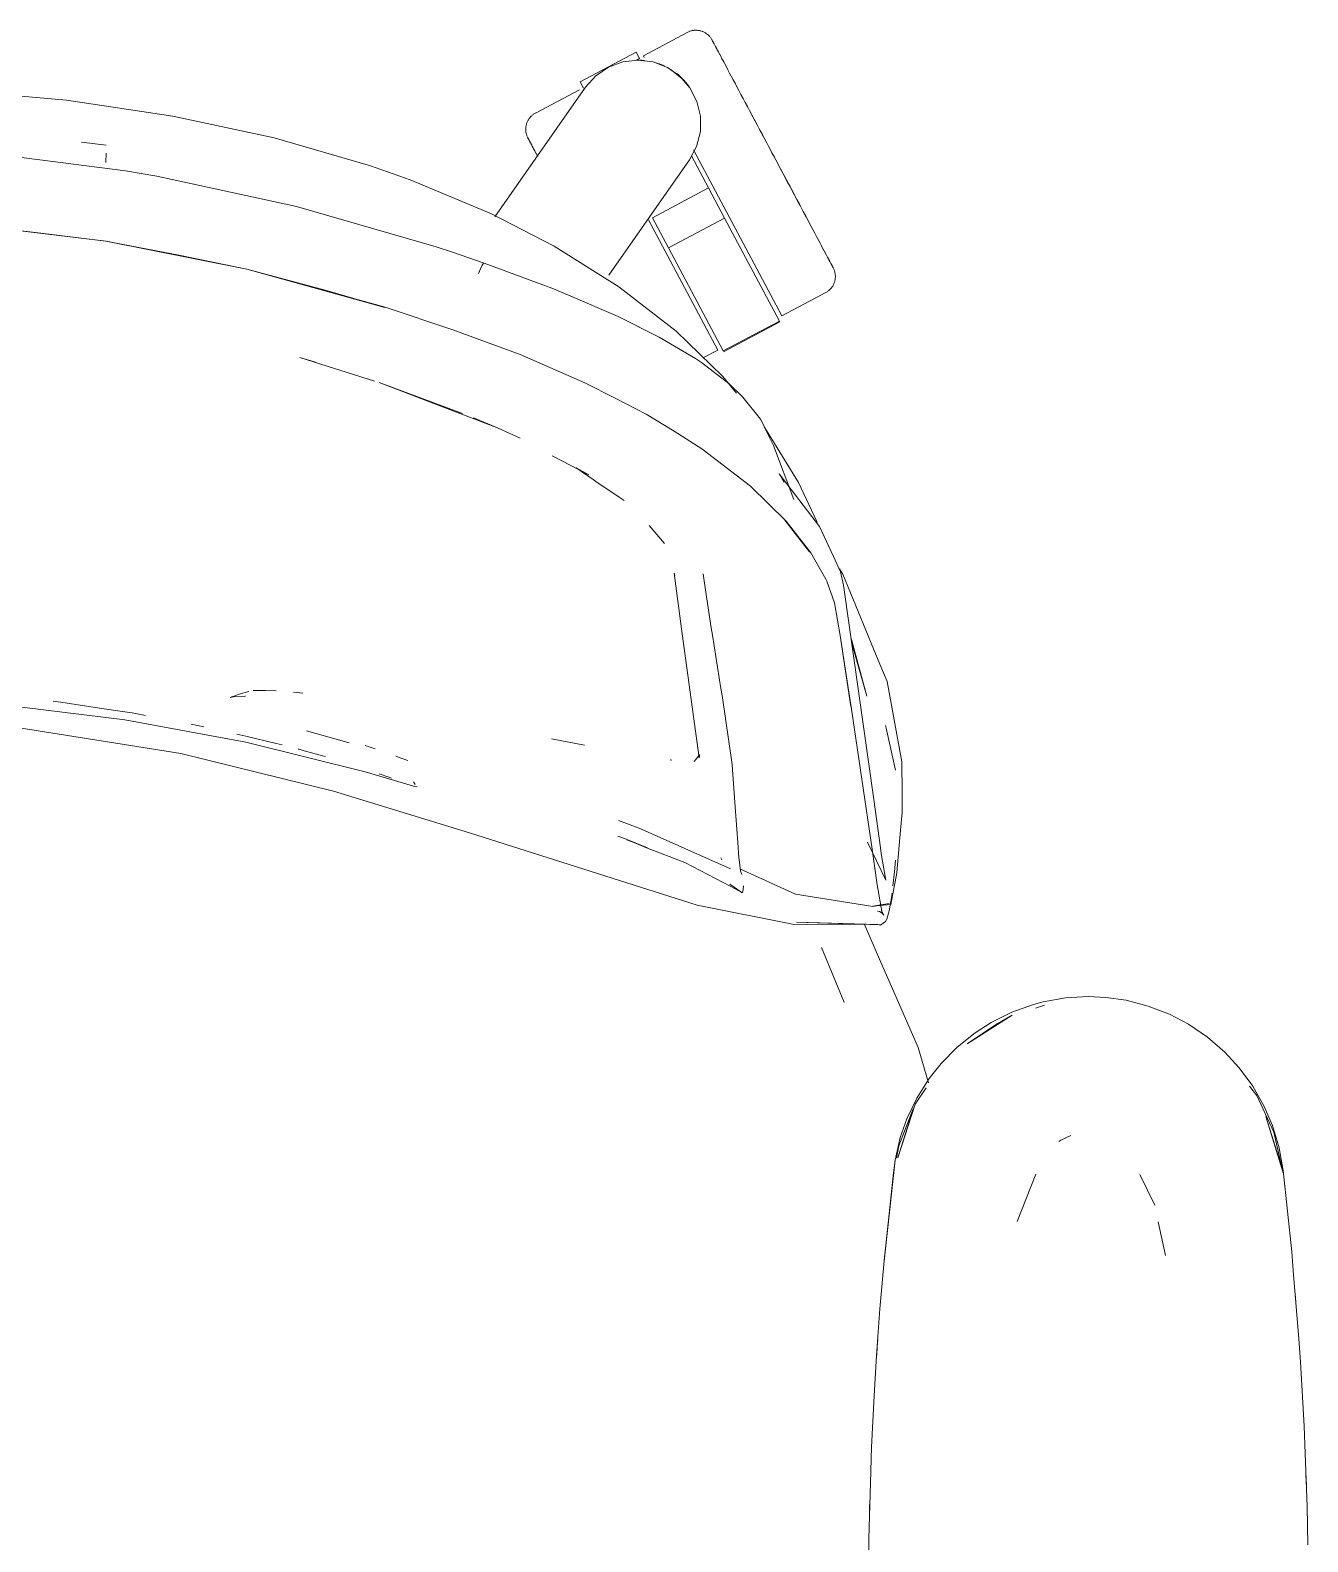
# Model space of a CAD drawing. Header units: millimetres. Extents: x 155927 to 295199, y -4084 to 97293.
# Drawn here: x 163679.2 to 163961, y 18210.8 to 18544.1 of the extents above; entities that cross this region are included whole.
import ezdxf

# ---------------------------------------------------------------- set-up
doc = ezdxf.new("R2010")
doc.units = ezdxf.units.MM
doc.header["$MEASUREMENT"] = 0
doc.layers.add('G-IMPT', color=8, linetype='CONTINUOUS', lineweight=9)
doc.layers.add('I-FURN', color=8, linetype='CONTINUOUS', lineweight=9)

msp = doc.modelspace()

# ---------------------------------------------------------------- linework, layer by layer
at = {"layer": 'G-IMPT'}
for p, q in [((163687.28, 18528.71), (163661.71, 18530.97)), ((163710.7, 18525.22), (163687.28, 18528.71)), ((163733.06, 18520.4), (163710.7, 18525.22)), ((163754.31, 18514.23), (163733.06, 18520.4)), ((163670.08, 18516.97), (163700.25, 18513.16)), ((163695.98, 18518.81), (163690.57, 18519.46)), ((163695.94, 18514.95), (163696.02, 18517.04)), ((163696.02, 18517.04), (163696.01, 18516.93)), ((163700.25, 18513.16), (163707.17, 18511.97)), ((163754.31, 18514.23), (163763.04, 18511.15)), ((163737.96, 18505.31), (163707.17, 18511.97)), ((163763.04, 18511.15), (163781.01, 18503.64)), ((163737.96, 18505.31), (163768.79, 18496.36)), ((163794.79, 18496.55), (163781.01, 18503.64)), ((163664.35, 18501.41), (163695.9, 18497.62)), ((163664.35, 18501.41), (163680.42, 18499.57)), ((163664.39, 18501.45), (163695.98, 18497.62)), ((163695.9, 18497.62), (163680.42, 18499.57)), ((163727.03, 18491.45), (163695.9, 18497.62)), ((163695.9, 18497.62), (163712.01, 18494.52)), ((163727.03, 18491.45), (163695.98, 18497.62)), ((163768.79, 18496.36), (163772.4, 18495.17)), ((163809.09, 18487.57), (163794.79, 18496.55)), ((163727.03, 18491.45), (163712.01, 18494.52)), ((163779.33, 18492.76), (163772.4, 18495.17)), ((163744.27, 18486.79), (163727.03, 18491.45)), ((163727.03, 18491.45), (163757.53, 18483.06)), ((163727.03, 18491.45), (163757.44, 18483.02)), ((163778.55, 18491.53), (163778.12, 18490.48)), ((163778.12, 18490.48), (163778.35, 18491.07)), ((163778.55, 18491.53), (163778.35, 18491.07)), ((163778.55, 18491.53), (163778.93, 18492.36)), ((163778.55, 18491.53), (163778.83, 18492.18)), ((163778.83, 18492.18), (163778.93, 18492.36)), ((163779.2, 18492.76), (163778.93, 18492.36)), ((163778.93, 18492.36), (163779.15, 18492.75)), ((163779.2, 18492.76), (163779.15, 18492.75)), ((163779.33, 18492.8), (163779.2, 18492.76)), ((163779.2, 18492.76), (163779.33, 18492.76)), ((163794.29, 18487.23), (163779.33, 18492.8)), ((163744.27, 18486.79), (163757.44, 18483.02)), ((163797.97, 18485.75), (163794.29, 18487.23)), ((163809.09, 18487.57), (163821.69, 18477.77)), ((163757.53, 18483.06), (163772.44, 18478.06)), ((163808.93, 18480.98), (163797.97, 18485.75)), ((163809.37, 18480.76), (163808.93, 18480.98)), ((163808.93, 18480.98), (163817.98, 18476.45)), ((163808.93, 18480.98), (163817.38, 18476.75)), ((163809.37, 18480.76), (163817.98, 18476.45)), ((163787.32, 18472.6), (163772.44, 18478.06)), ((163817.98, 18476.45), (163817.38, 18476.75)), ((163817.98, 18476.45), (163825.98, 18471.72)), ((163831.98, 18467.81), (163821.69, 18477.77)), ((163738.71, 18472), (163742.15, 18470.92)), ((163738.71, 18472), (163755.2, 18466.74)), ((163787.32, 18472.6), (163801.55, 18466.42)), ((163827.27, 18470.85), (163825.98, 18471.72)), ((163833.4, 18466.14), (163827.27, 18470.85)), ((163756.19, 18466.47), (163774.59, 18459.65)), ((163756.19, 18466.47), (163773.63, 18459.75)), ((163808.27, 18463.03), (163801.55, 18466.42)), ((163834.98, 18464.13), (163831.98, 18467.81)), ((163808.27, 18463.03), (163815.06, 18459.46)), ((163833.4, 18466.14), (163836.43, 18463.24)), ((163840.29, 18458.38), (163836.43, 18463.24)), ((163773.63, 18459.75), (163775.36, 18459.09)), ((163782.44, 18456.37), (163775.36, 18459.09)), ((163782.44, 18456.37), (163777, 18458.68)), ((163787.29, 18454.17), (163782.44, 18456.37)), ((163821.29, 18455.7), (163815.06, 18459.46)), ((163840.9, 18457.24), (163840.29, 18458.38)), ((163840.9, 18457.24), (163842.08, 18454.8)), ((163841.6, 18455.89), (163841.09, 18456.65)), ((163821.29, 18455.7), (163827.39, 18451.81)), ((163841.6, 18455.89), (163848.72, 18444.44)), ((163842.08, 18454.8), (163843.15, 18452.58)), ((163794.33, 18450.3), (163802.44, 18446.11)), ((163827.65, 18451.64), (163827.39, 18451.81)), ((163838.08, 18443.62), (163827.65, 18451.64)), ((163847.66, 18440.67), (163843.15, 18452.58)), ((163799.66, 18447.61), (163803.42, 18445.06)), ((163799.66, 18447.61), (163802.44, 18446.11)), ((163844.43, 18446.33), (163853.34, 18434.68)), ((163844.43, 18446.33), (163845.54, 18444.38)), ((163803.42, 18445.06), (163804, 18444.66)), ((163804, 18444.66), (163809.13, 18441.17)), ((163845.98, 18435.89), (163838.08, 18443.62)), ((163848.72, 18444.44), (163852.7, 18435.81)), ((163809.13, 18441.17), (163810.23, 18440.42)), ((163815.76, 18434.9), (163819.1, 18430.99)), ((163851.08, 18429.15), (163845.68, 18436.1)), ((163845.68, 18436.1), (163848.49, 18432.52)), ((163845.98, 18435.89), (163851.4, 18428.92)), ((163852.77, 18435.66), (163852.7, 18435.81)), ((163853.34, 18434.68), (163856.41, 18428.1)), ((163851.08, 18429.15), (163848.49, 18432.52)), ((163851.4, 18428.92), (163854.69, 18423.09)), ((163856.41, 18428.1), (163857.97, 18424.73)), ((163823.04, 18411.04), (163821.26, 18424.4)), ((163821.26, 18424.4), (163821.41, 18423.93)), ((163828.4, 18419.23), (163827.65, 18424.3)), ((163854.91, 18422.67), (163854.69, 18423.09)), ((163857.69, 18425.35), (163858.46, 18424.18)), ((163858.62, 18421.74), (163857.97, 18424.73)), ((163858.46, 18424.18), (163865.26, 18407.73)), ((163854.91, 18422.67), (163856.66, 18417.87)), ((163865.3, 18374.53), (163858.62, 18421.74)), ((163828.4, 18419.23), (163829.46, 18412.39)), ((163856.66, 18417.87), (163857.96, 18410.2)), ((163823.04, 18411.04), (163826.78, 18383.71)), ((163829.46, 18412.39), (163829.72, 18410.73)), ((163831.59, 18398.96), (163829.72, 18410.73)), ((163860.26, 18395.04), (163857.96, 18410.2)), ((163863.75, 18397.32), (163860.37, 18409.8)), ((163860.26, 18395.04), (163858.02, 18409.63)), ((163860.35, 18394.44), (163858.02, 18409.63)), ((163863.75, 18397.32), (163860.39, 18409.21)), ((163865.26, 18407.73), (163866.65, 18404.36)), ((163868.24, 18400.5), (163866.65, 18404.36)), ((163871.48, 18382.81), (163868.24, 18400.5)), ((163723.38, 18397.01), (163725.33, 18397.7)), ((163724.43, 18397.23), (163723.38, 18397.01)), ((163724.43, 18397.23), (163726.73, 18397.26)), ((163725.33, 18397.7), (163727.49, 18398.3)), ((163726.59, 18397.27), (163726.73, 18397.26)), ((163728.44, 18398.55), (163733.49, 18398.46)), ((163728.44, 18398.55), (163731.22, 18398.54)), ((163733.49, 18398.46), (163731.22, 18398.54)), ((163737.29, 18398.15), (163739.38, 18397.94)), ((163831.83, 18397.41), (163831.59, 18398.96)), ((163834.04, 18382.2), (163831.83, 18397.41)), ((163700.12, 18392.06), (163673.2, 18395.35)), ((163685.97, 18395.97), (163684.31, 18396.16)), ((163694.49, 18394.68), (163685.97, 18395.97)), ((163694.49, 18394.68), (163700.12, 18393.83)), ((163700.12, 18393.83), (163701.74, 18393.58)), ((163704.65, 18393.03), (163701.74, 18393.58)), ((163860.35, 18394.44), (163864.91, 18363.56)), ((163712.47, 18384.66), (163674.56, 18390.66)), ((163726.79, 18387.12), (163700.12, 18392.06)), ((163714.75, 18391.1), (163717.56, 18390.56)), ((163868.03, 18390.25), (163867.87, 18390.82)), ((163870.07, 18380.94), (163868.03, 18390.25)), ((163724.8, 18388.9), (163726.77, 18388.45)), ((163733.52, 18386.89), (163726.77, 18388.45)), ((163726.79, 18387.12), (163753.11, 18380.58)), ((163733.52, 18386.89), (163734.82, 18386.56)), ((163749.58, 18386.98), (163740.2, 18389.61)), ((163753.1, 18386.42), (163755.31, 18385.69)), ((163794.24, 18387.89), (163801.5, 18386.47)), ((163712.47, 18384.66), (163746.15, 18376.35)), ((163738.54, 18385.59), (163738.36, 18385.64)), ((163739.68, 18385.27), (163738.54, 18385.59)), ((163739.68, 18385.27), (163743.68, 18384.16)), ((163743.68, 18384.16), (163744.37, 18383.95)), ((163760.86, 18383.7), (163759.85, 18384.08)), ((163760.86, 18383.7), (163762.52, 18383.09)), ((163820.72, 18383.21), (163820.37, 18383.25)), ((163825.66, 18382.85), (163826.91, 18384.42)), ((163826.78, 18383.71), (163826.83, 18383.97)), ((163826.87, 18384.21), (163826.83, 18383.97)), ((163753.11, 18380.58), (163763.53, 18377.5)), ((163758.3, 18379.42), (163756.21, 18380.16)), ((163834.04, 18382.2), (163834.05, 18382.12)), ((163834.05, 18382.12), (163834.67, 18373.87)), ((163871.48, 18382.81), (163871.51, 18375.84)), ((163776.13, 18367.17), (163746.15, 18376.35)), ((163758.3, 18379.42), (163758.96, 18379.18)), ((163763.8, 18377.44), (163763.53, 18377.5)), ((163763.79, 18378.4), (163763.94, 18378.19)), ((163763.79, 18378.4), (163764.17, 18377.79)), ((163764.1, 18377.36), (163763.8, 18377.44)), ((163764.33, 18377.31), (163764.1, 18377.36)), ((163764.56, 18377.39), (163764.33, 18377.31)), ((163835.31, 18365.03), (163834.67, 18373.87)), ((163865.3, 18374.53), (163866.74, 18363.86)), ((163871.51, 18371.67), (163871.51, 18375.84)), ((163808.96, 18369.9), (163813.55, 18368.15)), ((163871.17, 18367.71), (163871.51, 18371.67)), ((163776.13, 18367.17), (163826.37, 18351.18)), ((163810.29, 18365.87), (163808.87, 18366.43)), ((163813.55, 18368.15), (163833.71, 18359.23)), ((163871.17, 18367.71), (163870.36, 18358.39)), ((163815.18, 18363.86), (163810.29, 18365.87)), ((163810.29, 18365.87), (163815.39, 18363.85)), ((163815.39, 18363.85), (163810.86, 18365.64)), ((163823.65, 18360.6), (163815.18, 18363.86)), ((163835.31, 18365.03), (163835.56, 18361.62)), ((163863.92, 18365.11), (163867.93, 18356.68)), ((163864.91, 18363.56), (163866.02, 18355.71)), ((163866.95, 18362.57), (163866.74, 18363.86)), ((163823.65, 18360.6), (163833.76, 18355.32)), ((163831.54, 18361.61), (163831.81, 18361.17)), ((163835.6, 18361.25), (163835.56, 18361.62)), ((163835.6, 18361.25), (163835.89, 18358.79)), ((163867.78, 18357.54), (163866.95, 18362.57)), ((163869.84, 18358.56), (163870.06, 18361.15)), ((163848.03, 18353.61), (163835.73, 18359.2)), ((163835.89, 18358.79), (163835.91, 18358.72)), ((163836.18, 18357.95), (163835.91, 18358.72)), ((163867.93, 18356.68), (163867.78, 18357.54)), ((163869.84, 18358.56), (163869.51, 18355.5)), ((163869.51, 18353.67), (163870.32, 18357.92)), ((163870.36, 18358.39), (163870.32, 18357.92)), ((163836.22, 18353.97), (163833.51, 18355.81)), ((163836.22, 18353.97), (163833.76, 18355.32)), ((163836.22, 18353.97), (163836.05, 18353.94)), ((163836.35, 18354), (163836.22, 18353.97)), ((163836.5, 18354.69), (163836.35, 18354)), ((163836.58, 18355.5), (163836.5, 18354.69)), ((163848.03, 18353.61), (163865.07, 18350.9)), ((163867.13, 18349.44), (163866.02, 18355.71)), ((163869.25, 18353.26), (163868.71, 18349.98)), ((163869.51, 18353.67), (163869.06, 18351.34)), ((163869.25, 18353.26), (163869.33, 18353.87)), ((163826.37, 18351.18), (163847.33, 18346.98)), ((163868.65, 18351.58), (163865.07, 18350.9)), ((163868.65, 18351.58), (163865.11, 18350.96)), ((163865.11, 18350.96), (163869.06, 18351.34)), ((163866.58, 18349.79), (163866.08, 18349.87)), ((163866.58, 18349.79), (163867.12, 18349.47)), ((163866.96, 18350.06), (163867.52, 18348.97)), ((163866.96, 18350.06), (163867.13, 18349.44)), ((163868.71, 18349.98), (163868.16, 18348.11)), ((163847.33, 18346.98), (163866.19, 18346.94)), ((163848.21, 18347.42), (163866.66, 18346.84)), ((163848.21, 18347.42), (163866.19, 18346.94)), ((163866.79, 18338.78), (163863.22, 18346.95)), ((163866.77, 18346.81), (163865.91, 18347)), ((163865.91, 18347), (163866.02, 18346.97)), ((163866.19, 18346.94), (163866.02, 18346.97)), ((163866.66, 18346.84), (163866.19, 18346.94)), ((163866.77, 18346.81), (163867.35, 18347.2)), ((163867.12, 18349.47), (163867.52, 18348.97)), ((163867.84, 18347.58), (163867.35, 18347.2)), ((163867.84, 18347.58), (163868.16, 18348.11)), ((163853.76, 18341.84), (163858.68, 18329.98)), ((163870.21, 18330.94), (163866.79, 18338.78)), ((163858.79, 18329.72), (163858.68, 18329.98)), ((163875.07, 18319.82), (163870.21, 18330.94)), ((163902.62, 18329.87), (163900.49, 18329.3)), ((163907.56, 18330.75), (163902.62, 18329.87)), ((163912.6, 18331.04), (163907.56, 18330.75)), ((163912.6, 18331.04), (163916.45, 18330.87)), ((163920.96, 18330.22), (163916.45, 18330.87)), ((163920.96, 18330.22), (163925.83, 18328.96)), ((163895.81, 18326.94), (163885.86, 18320.62)), ((163895.71, 18327.59), (163891.2, 18325.35)), ((163895.81, 18326.94), (163892.13, 18324.78)), ((163895.71, 18327.59), (163900.49, 18329.3)), ((163900.92, 18328.5), (163902.95, 18329.12)), ((163930.54, 18327.13), (163925.83, 18328.96)), ((163934.71, 18324.94), (163930.54, 18327.13)), ((163883.68, 18319.9), (163887.66, 18323.08)), ((163892.13, 18324.78), (163885.86, 18320.62)), ((163891.2, 18325.35), (163887.66, 18323.08)), ((163934.71, 18324.94), (163938.88, 18322.11)), ((163875.07, 18319.82), (163877.32, 18312)), ((163883.68, 18319.9), (163880.13, 18316.29)), ((163938.88, 18322.11), (163942.71, 18318.79)), ((163945.88, 18315.35), (163942.71, 18318.79)), ((163874.78, 18308.66), (163877.51, 18312.98)), ((163880.13, 18316.29), (163877.51, 18312.98)), ((163945.88, 18315.35), (163948.87, 18311.26)), ((163874.39, 18307.33), (163876.81, 18310.91)), ((163948.18, 18311.31), (163949.78, 18309.2)), ((163951.38, 18306.82), (163948.87, 18311.26)), ((163874.39, 18307.33), (163870.57, 18295.48)), ((163874.78, 18308.66), (163872.59, 18304.08)), ((163874.39, 18307.33), (163873.48, 18304.63)), ((163953.51, 18301.13), (163949.78, 18309.2)), ((163951.38, 18306.82), (163953.19, 18302.58)), ((163873.48, 18304.63), (163870.57, 18295.48)), ((163870.78, 18298.11), (163873.98, 18306.3)), ((163872.59, 18304.08), (163871.14, 18299.94)), ((163955.56, 18292.16), (163951.72, 18304.63)), ((163951.72, 18304.63), (163954.64, 18295.48)), ((163869.99, 18294.98), (163871.14, 18299.94)), ((163908.78, 18300.43), (163906.56, 18299.41)), ((163953.19, 18302.58), (163954.66, 18297.72)), ((163953.51, 18301.13), (163955.43, 18292.73)), ((163870.27, 18295.43), (163870.78, 18298.11)), ((163906.56, 18299.41), (163906.11, 18299.12)), ((163955.56, 18292.68), (163954.66, 18297.72)), ((163869.99, 18294.98), (163867.53, 18272.03)), ((163869.99, 18294.98), (163867.63, 18273.55)), ((163869.99, 18294.98), (163869.65, 18292.16)), ((163955.56, 18292.16), (163954.64, 18295.48)), ((163867.53, 18272.03), (163869.65, 18292.16)), ((163896.89, 18281.46), (163901.03, 18291.89)), ((163923.98, 18291.79), (163927.25, 18285.01)), ((163957.46, 18274.75), (163955.56, 18292.68)), ((163929.59, 18273.96), (163928.01, 18281.4)), ((163867.63, 18273.55), (163866.65, 18262.15)), ((163957.81, 18270.62), (163957.46, 18274.75)), ((163959.05, 18255.57), (163957.81, 18270.62)), ((163958.4, 18263.75), (163958.24, 18265.42)), ((163865.92, 18251.86), (163866.65, 18262.15)), ((163866.06, 18253.9), (163865.97, 18252)), ((163866.06, 18253.9), (163866.19, 18255.32)), ((163959.05, 18255.57), (163959.38, 18250.48)), ((163865.92, 18251.86), (163865.36, 18242.99)), ((163959.38, 18250.48), (163960.19, 18236.34)), ((163864.82, 18231.68), (163865.36, 18242.99)), ((163960.44, 18230.31), (163960.19, 18236.34)), ((163864.82, 18231.68), (163864.53, 18223.8)), ((163960.44, 18230.31), (163960.83, 18218.56)), ((163864.23, 18211.5), (163864.53, 18223.8)), ((163960.58, 18225.43), (163960.69, 18223.49)), ((163960.69, 18223.49), (163960.71, 18222)), ((163864.45, 18219.93), (163864.37, 18218.28)), ((163864.37, 18218.28), (163864.37, 18216.2)), ((163961, 18210.14), (163960.83, 18218.56)), ((163864.23, 18211.5), (163864.16, 18206.03))]:
    msp.add_line(p, q, dxfattribs=at)
at = {"layer": 'I-FURN'}
for p, q in [((163824.16, 18543.67), (163814.47, 18538.52)), ((163824.16, 18543.67), (163824.3, 18543.75)), ((163824.3, 18543.75), (163824.45, 18543.81)), ((163824.45, 18543.81), (163824.6, 18543.87)), ((163824.6, 18543.87), (163824.75, 18543.93)), ((163824.75, 18543.93), (163824.91, 18543.98)), ((163824.91, 18543.98), (163825.06, 18544.02)), ((163825.06, 18544.02), (163825.22, 18544.06)), ((163825.22, 18544.06), (163825.38, 18544.09)), ((163825.38, 18544.09), (163825.54, 18544.11)), ((163825.54, 18544.11), (163825.7, 18544.13)), ((163825.7, 18544.13), (163825.86, 18544.14)), ((163825.86, 18544.14), (163826.02, 18544.14)), ((163826.02, 18544.14), (163826.18, 18544.14)), ((163826.18, 18544.14), (163826.34, 18544.13)), ((163826.34, 18544.13), (163826.5, 18544.12)), ((163826.5, 18544.12), (163826.66, 18544.1)), ((163826.66, 18544.1), (163826.82, 18544.07)), ((163826.82, 18544.07), (163826.98, 18544.04)), ((163826.98, 18544.04), (163827.13, 18544)), ((163827.13, 18544), (163827.29, 18543.95)), ((163827.29, 18543.95), (163827.44, 18543.9)), ((163827.44, 18543.9), (163827.59, 18543.84)), ((163827.59, 18543.84), (163827.74, 18543.78)), ((163827.74, 18543.78), (163827.88, 18543.71)), ((163827.88, 18543.71), (163828.02, 18543.63)), ((163828.02, 18543.63), (163828.16, 18543.55)), ((163828.16, 18543.55), (163828.3, 18543.46)), ((163828.3, 18543.46), (163828.43, 18543.37)), ((163828.43, 18543.37), (163828.56, 18543.27)), ((163828.56, 18543.27), (163828.68, 18543.17)), ((163828.68, 18543.17), (163828.8, 18543.06)), ((163828.8, 18543.06), (163828.92, 18542.95)), ((163828.92, 18542.95), (163829.03, 18542.83)), ((163829.03, 18542.83), (163829.14, 18542.71)), ((163829.14, 18542.71), (163829.24, 18542.58)), ((163829.24, 18542.58), (163829.33, 18542.45)), ((163829.33, 18542.45), (163829.42, 18542.32)), ((163829.42, 18542.32), (163829.51, 18542.18)), ((163829.51, 18542.18), (163829.59, 18542.04)), ((163829.59, 18542.04), (163829.61, 18542.01)), ((163829.61, 18542.01), (163829.62, 18541.99)), ((163829.61, 18542), (163829.61, 18542.01)), ((163829.64, 18541.96), (163829.61, 18542)), ((163829.62, 18541.99), (163829.65, 18541.93)), ((163829.68, 18541.88), (163829.64, 18541.96)), ((163829.65, 18541.93), (163829.71, 18541.83)), ((163829.74, 18541.75), (163829.68, 18541.88)), ((163829.71, 18541.83), (163829.78, 18541.69)), ((163829.83, 18541.59), (163829.74, 18541.75)), ((163829.78, 18541.69), (163829.88, 18541.51)), ((163829.94, 18541.39), (163829.83, 18541.59)), ((163829.88, 18541.51), (163829.99, 18541.29)), ((163830.07, 18541.15), (163829.94, 18541.39)), ((163829.99, 18541.29), (163830.13, 18541.03)), ((163830.21, 18540.87), (163830.07, 18541.15)), ((163830.13, 18541.03), (163830.29, 18540.73)), ((163830.38, 18540.55), (163830.21, 18540.87)), ((163830.29, 18540.73), (163830.47, 18540.4)), ((163830.57, 18540.2), (163830.38, 18540.55)), ((163830.47, 18540.4), (163830.67, 18540.02)), ((163830.78, 18539.81), (163830.57, 18540.2)), ((163830.67, 18540.02), (163830.88, 18539.61)), ((163831.01, 18539.38), (163830.78, 18539.81)), ((163812.91, 18539.33), (163800.55, 18532.76)), ((163806.75, 18536.01), (163809.91, 18537.19)), ((163809.91, 18537.19), (163813.27, 18537.57)), ((163812.9, 18537.54), (163813.65, 18537.94)), ((163812.91, 18539.33), (163813.65, 18537.94)), ((163813.27, 18537.57), (163816.61, 18537.14)), ((163813.65, 18537.94), (163813.61, 18538.03)), ((163814.67, 18538.15), (163814.47, 18538.52)), ((163816.61, 18537.14), (163819.76, 18535.92)), ((163830.88, 18539.61), (163831.12, 18539.17)), ((163831.26, 18538.91), (163831.01, 18539.38)), ((163831.12, 18539.17), (163831.38, 18538.68)), ((163831.52, 18538.41), (163831.26, 18538.91)), ((163831.38, 18538.68), (163831.65, 18538.17)), ((163831.81, 18537.87), (163831.52, 18538.41)), ((163831.65, 18538.17), (163831.95, 18537.62)), ((163832.11, 18537.3), (163831.81, 18537.87)), ((163831.95, 18537.62), (163832.26, 18537.03)), ((163832.43, 18536.7), (163832.11, 18537.3)), ((163832.77, 18536.07), (163832.43, 18536.7)), ((163801.71, 18531.6), (163803.96, 18534.11)), ((163803.96, 18534.11), (163806.75, 18536.01)), ((163819.76, 18535.92), (163822.52, 18533.99)), ((163823.38, 18533.15), (163820.6, 18535.44)), ((163822.52, 18533.99), (163824.74, 18531.45)), ((163824.54, 18531.73), (163823.38, 18533.15)), ((163833.12, 18535.41), (163832.77, 18536.07)), ((163833.49, 18534.71), (163833.12, 18535.41)), ((163833.87, 18533.99), (163833.49, 18534.71)), ((163834.27, 18533.24), (163833.87, 18533.99)), ((163834.69, 18532.46), (163834.27, 18533.24)), ((163781.69, 18503.01), (163801.71, 18531.6)), ((163800.35, 18531.01), (163790.66, 18525.86)), ((163801.29, 18531.37), (163800.55, 18532.76)), ((163801.25, 18531.45), (163801.29, 18531.37)), ((163824.74, 18531.45), (163826.29, 18528.45)), ((163835.11, 18531.66), (163834.69, 18532.46)), ((163835.55, 18530.84), (163835.11, 18531.66)), ((163836, 18529.99), (163835.55, 18530.84)), ((163836.46, 18529.12), (163836, 18529.99)), ((163826.29, 18528.45), (163827.07, 18525.17)), ((163836.93, 18528.24), (163836.46, 18529.12)), ((163837.41, 18527.33), (163836.93, 18528.24)), ((163837.15, 18527.82), (163837.64, 18526.91)), ((163837.91, 18526.41), (163837.41, 18527.33)), ((163837.64, 18526.91), (163838.13, 18525.98)), ((163838.4, 18525.47), (163837.91, 18526.41)), ((163788.57, 18522.91), (163788.6, 18523.07)), ((163788.6, 18523.07), (163788.63, 18523.23)), ((163788.63, 18523.23), (163788.67, 18523.38)), ((163788.67, 18523.38), (163788.72, 18523.54)), ((163788.72, 18523.54), (163788.77, 18523.69)), ((163788.77, 18523.69), (163788.83, 18523.84)), ((163788.83, 18523.84), (163788.89, 18523.99)), ((163788.89, 18523.99), (163788.96, 18524.13)), ((163788.96, 18524.13), (163789.04, 18524.28)), ((163789.04, 18524.28), (163789.12, 18524.41)), ((163789.12, 18524.41), (163789.21, 18524.55)), ((163789.21, 18524.55), (163789.3, 18524.68)), ((163789.3, 18524.68), (163789.4, 18524.81)), ((163789.4, 18524.81), (163789.5, 18524.93)), ((163789.5, 18524.93), (163789.61, 18525.05)), ((163789.61, 18525.05), (163789.72, 18525.17)), ((163789.72, 18525.17), (163789.84, 18525.28)), ((163789.84, 18525.28), (163789.96, 18525.39)), ((163789.96, 18525.39), (163790.08, 18525.49)), ((163790.08, 18525.49), (163790.21, 18525.58)), ((163790.21, 18525.58), (163790.35, 18525.68)), ((163790.35, 18525.68), (163790.48, 18525.76)), ((163790.48, 18525.76), (163790.62, 18525.84)), ((163790.62, 18525.84), (163790.66, 18525.86)), ((163827.07, 18525.17), (163827.05, 18521.8)), ((163838.13, 18525.98), (163838.64, 18525.03)), ((163838.91, 18524.52), (163838.4, 18525.47)), ((163838.64, 18525.03), (163839.14, 18524.08)), ((163839.42, 18523.55), (163838.91, 18524.52)), ((163839.14, 18524.08), (163839.66, 18523.11)), ((163839.94, 18522.58), (163839.42, 18523.55)), ((163839.66, 18523.11), (163840.18, 18522.13)), ((163788.52, 18522.27), (163788.53, 18522.43)), ((163788.53, 18522.11), (163788.52, 18522.27)), ((163788.53, 18522.59), (163788.55, 18522.75)), ((163788.53, 18522.43), (163788.53, 18522.59)), ((163788.54, 18521.95), (163788.53, 18522.11)), ((163788.56, 18521.79), (163788.54, 18521.95)), ((163788.55, 18522.75), (163788.57, 18522.91)), ((163788.58, 18521.63), (163788.56, 18521.79)), ((163788.61, 18521.47), (163788.58, 18521.63)), ((163788.65, 18521.31), (163788.61, 18521.47)), ((163788.69, 18521.16), (163788.65, 18521.31)), ((163788.74, 18521), (163788.69, 18521.16)), ((163788.79, 18520.85), (163788.74, 18521)), ((163788.86, 18520.7), (163788.79, 18520.85)), ((163788.92, 18520.55), (163788.86, 18520.7)), ((163789, 18520.41), (163788.92, 18520.55)), ((163789, 18520.4), (163789, 18520.41)), ((163789, 18520.41), (163789.01, 18520.39)), ((163789.02, 18520.36), (163789, 18520.4)), ((163789.01, 18520.39), (163789.04, 18520.33)), ((163789.06, 18520.28), (163789.02, 18520.36)), ((163789.04, 18520.33), (163789.09, 18520.23)), ((163789.13, 18520.16), (163789.06, 18520.28)), ((163789.09, 18520.23), (163789.17, 18520.09)), ((163789.22, 18520), (163789.13, 18520.16)), ((163789.17, 18520.09), (163789.26, 18519.91)), ((163789.32, 18519.8), (163789.22, 18520)), ((163789.26, 18519.91), (163789.38, 18519.69)), ((163789.45, 18519.56), (163789.32, 18519.8)), ((163789.38, 18519.69), (163789.52, 18519.43)), ((163827.05, 18521.8), (163826.22, 18518.53)), ((163840.46, 18521.6), (163839.94, 18522.58)), ((163840.18, 18522.13), (163840.71, 18521.14)), ((163840.99, 18520.61), (163840.46, 18521.6)), ((163840.71, 18521.14), (163841.23, 18520.15)), ((163841.52, 18519.61), (163840.99, 18520.61)), ((163841.23, 18520.15), (163841.76, 18519.15)), ((163789.6, 18519.28), (163789.45, 18519.56)), ((163789.52, 18519.43), (163789.67, 18519.13)), ((163789.77, 18518.96), (163789.6, 18519.28)), ((163789.67, 18519.13), (163789.85, 18518.8)), ((163789.96, 18518.6), (163789.77, 18518.96)), ((163789.85, 18518.8), (163790.05, 18518.43)), ((163790.17, 18518.21), (163789.96, 18518.6)), ((163790.05, 18518.43), (163790.27, 18518.02)), ((163790.39, 18517.78), (163790.17, 18518.21)), ((163790.27, 18518.02), (163790.51, 18517.57)), ((163790.64, 18517.31), (163790.39, 18517.78)), ((163790.51, 18517.57), (163790.76, 18517.09)), ((163790.91, 18516.81), (163790.64, 18517.31)), ((163790.76, 18517.09), (163791.04, 18516.57)), ((163791.19, 18516.28), (163790.91, 18516.81)), ((163826.22, 18518.53), (163824.63, 18515.55)), ((163825.1, 18516.42), (163828.85, 18509.36)), ((163844.99, 18481.13), (163825.53, 18517.74)), ((163842.05, 18518.61), (163841.52, 18519.61)), ((163841.76, 18519.15), (163842.3, 18518.15)), ((163842.59, 18517.6), (163842.05, 18518.61)), ((163842.3, 18518.15), (163842.83, 18517.14)), ((163843.12, 18516.6), (163842.59, 18517.6)), ((163842.83, 18517.14), (163843.37, 18516.14)), ((163843.66, 18515.59), (163843.12, 18516.6)), ((163824.63, 18515.55), (163806.83, 18490.12)), ((163843.37, 18516.14), (163843.9, 18515.13)), ((163844.19, 18514.59), (163843.66, 18515.59)), ((163843.9, 18515.13), (163844.43, 18514.13)), ((163844.72, 18513.59), (163844.19, 18514.59)), ((163844.43, 18514.13), (163844.96, 18513.13)), ((163845.25, 18512.6), (163844.72, 18513.59)), ((163844.96, 18513.13), (163845.49, 18512.14)), ((163845.77, 18511.61), (163845.25, 18512.6)), ((163845.49, 18512.14), (163846.01, 18511.16)), ((163846.29, 18510.63), (163845.77, 18511.61)), ((163846.01, 18511.16), (163846.53, 18510.18)), ((163846.81, 18509.66), (163846.29, 18510.63)), ((163846.53, 18510.18), (163847.04, 18509.22)), ((163847.32, 18508.7), (163846.81, 18509.66)), ((163828.85, 18509.36), (163816.49, 18502.79)), ((163828.85, 18509.36), (163832.38, 18502.72)), ((163847.04, 18509.22), (163847.55, 18508.27)), ((163847.82, 18507.76), (163847.32, 18508.7)), ((163847.55, 18508.27), (163848.05, 18507.33)), ((163848.31, 18506.83), (163847.82, 18507.76)), ((163848.05, 18507.33), (163848.54, 18506.41)), ((163848.8, 18505.92), (163848.31, 18506.83)), ((163848.54, 18506.41), (163849.02, 18505.5)), ((163849.28, 18505.02), (163848.8, 18505.92)), ((163849.02, 18505.5), (163849.49, 18504.62)), ((163849.74, 18504.14), (163849.28, 18505.02)), ((163849.49, 18504.62), (163849.95, 18503.75)), ((163850.2, 18503.29), (163849.74, 18504.14)), ((163849.95, 18503.75), (163850.4, 18502.9)), ((163850.64, 18502.45), (163850.2, 18503.29)), ((163830.86, 18473.62), (163815.61, 18502.32)), ((163820.02, 18496.14), (163816.49, 18502.79)), ((163832.38, 18502.72), (163820.02, 18496.14)), ((163832.38, 18502.72), (163844.46, 18480.01)), ((163851.07, 18501.64), (163850.64, 18502.45)), ((163851.49, 18500.85), (163851.07, 18501.64)), ((163851.9, 18500.09), (163851.49, 18500.85)), ((163852.29, 18499.36), (163851.9, 18500.09)), ((163852.66, 18498.65), (163852.29, 18499.36)), ((163853.03, 18497.97), (163852.66, 18498.65)), ((163853.37, 18497.32), (163853.03, 18497.97)), ((163853.7, 18496.71), (163853.37, 18497.32)), ((163854.01, 18496.12), (163853.7, 18496.71)), ((163853.84, 18496.43), (163854.15, 18495.86)), ((163832.09, 18473.44), (163820.02, 18496.14)), ((163854.3, 18495.57), (163854.01, 18496.12)), ((163854.15, 18495.86), (163854.43, 18495.33)), ((163854.58, 18495.05), (163854.3, 18495.57)), ((163854.43, 18495.33), (163854.7, 18494.83)), ((163854.83, 18494.57), (163854.58, 18495.05)), ((163854.7, 18494.83), (163854.94, 18494.36)), ((163855.07, 18494.13), (163854.83, 18494.57)), ((163854.94, 18494.36), (163855.17, 18493.93)), ((163855.29, 18493.72), (163855.07, 18494.13)), ((163855.17, 18493.93), (163855.38, 18493.54)), ((163855.49, 18493.34), (163855.29, 18493.72)), ((163855.38, 18493.54), (163855.57, 18493.18)), ((163855.66, 18493.01), (163855.49, 18493.34)), ((163855.57, 18493.18), (163855.74, 18492.87)), ((163855.82, 18492.71), (163855.66, 18493.01)), ((163855.74, 18492.87), (163855.89, 18492.59)), ((163855.96, 18492.45), (163855.82, 18492.71)), ((163855.89, 18492.59), (163856.02, 18492.35)), ((163856.08, 18492.23), (163855.96, 18492.45)), ((163856.02, 18492.35), (163856.12, 18492.15)), ((163856.17, 18492.05), (163856.08, 18492.23)), ((163856.12, 18492.15), (163856.21, 18491.98)), ((163856.25, 18491.91), (163856.17, 18492.05)), ((163856.21, 18491.98), (163856.27, 18491.86)), ((163856.3, 18491.81), (163856.25, 18491.91)), ((163856.27, 18491.86), (163856.32, 18491.78)), ((163856.33, 18491.75), (163856.3, 18491.81)), ((163856.32, 18491.78), (163856.34, 18491.74)), ((163856.34, 18491.73), (163856.33, 18491.75)), ((163856.34, 18491.74), (163856.34, 18491.73)), ((163856.34, 18491.73), (163856.42, 18491.59)), ((163856.42, 18491.59), (163856.48, 18491.44)), ((163856.48, 18491.44), (163856.54, 18491.29)), ((163856.54, 18491.29), (163856.6, 18491.14)), ((163856.6, 18491.14), (163856.65, 18490.99)), ((163856.65, 18490.99), (163856.69, 18490.83)), ((163856.69, 18490.83), (163856.73, 18490.67)), ((163856.73, 18490.67), (163856.76, 18490.52)), ((163856.76, 18490.52), (163856.78, 18490.36)), ((163856.78, 18490.36), (163856.8, 18490.2)), ((163856.8, 18490.2), (163856.81, 18490.04)), ((163856.81, 18489.71), (163856.8, 18489.55)), ((163856.81, 18490.04), (163856.81, 18489.87)), ((163856.81, 18489.87), (163856.81, 18489.71)), ((163854.71, 18486.3), (163854.68, 18486.28)), ((163854.85, 18486.38), (163854.71, 18486.3)), ((163854.99, 18486.47), (163854.85, 18486.38)), ((163855.12, 18486.56), (163854.99, 18486.47)), ((163855.25, 18486.65), (163855.12, 18486.56)), ((163855.38, 18486.76), (163855.25, 18486.65)), ((163855.5, 18486.86), (163855.38, 18486.76)), ((163855.62, 18486.97), (163855.5, 18486.86)), ((163855.73, 18487.09), (163855.62, 18486.97)), ((163855.84, 18487.21), (163855.73, 18487.09)), ((163855.94, 18487.33), (163855.84, 18487.21)), ((163856.04, 18487.46), (163855.94, 18487.33)), ((163856.13, 18487.59), (163856.04, 18487.46)), ((163856.22, 18487.73), (163856.13, 18487.59)), ((163856.3, 18487.87), (163856.22, 18487.73)), ((163856.37, 18488.01), (163856.3, 18487.87)), ((163856.45, 18488.16), (163856.37, 18488.01)), ((163856.51, 18488.3), (163856.45, 18488.16)), ((163856.57, 18488.45), (163856.51, 18488.3)), ((163856.62, 18488.61), (163856.57, 18488.45)), ((163856.67, 18488.76), (163856.62, 18488.61)), ((163856.71, 18488.92), (163856.67, 18488.76)), ((163856.74, 18489.07), (163856.71, 18488.92)), ((163856.77, 18489.23), (163856.74, 18489.07)), ((163856.79, 18489.39), (163856.77, 18489.23)), ((163856.8, 18489.55), (163856.79, 18489.39)), ((163844.99, 18481.13), (163854.68, 18486.28)), ((163844.46, 18480.01), (163832.09, 18473.44)), ((163832.18, 18473.26), (163844.55, 18479.84)), ((163827.71, 18471.94), (163830.86, 18473.62))]:
    msp.add_line(p, q, dxfattribs=at)
for points in [[(163812.9, 18537.54), (163813.13, 18537.54), (163813.67, 18537.55), (163814.33, 18537.51), (163814.71, 18537.47)], [(163821.81, 18534.6), (163822.23, 18534.27), (163822.66, 18533.93), (163823.04, 18533.5)]]:
    msp.add_open_spline(points, degree=3, dxfattribs=at)
msp.add_open_spline([(163817.31, 18536.94), (163817.78, 18536.8), (163818.41, 18536.58), (163819.05, 18536.28), (163819.2, 18536.2)], degree=3, knots=[-0.6, -0.6, -0.6, -0.6, -0.5, -0.4680239, -0.4680239, -0.4680239, -0.4680239], dxfattribs=at)

doc.saveas('drawing.dxf')
